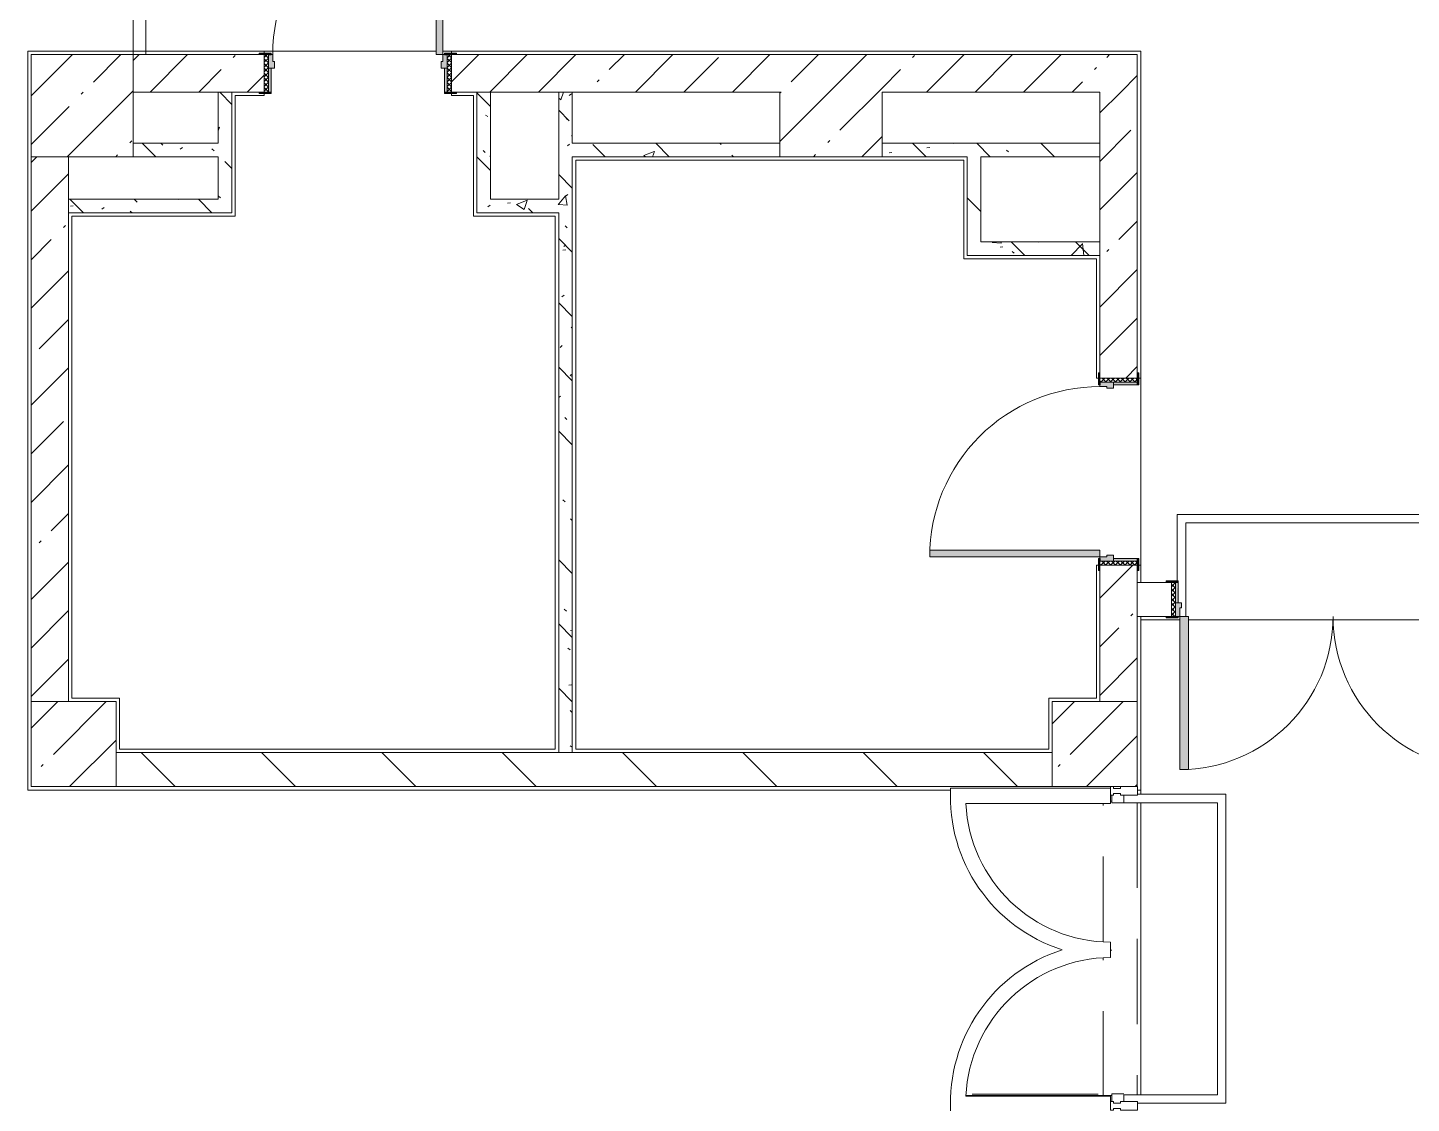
# Model space of a CAD drawing. Header units: millimetres. Extents: x 81610 to 276841, y -8553 to 29000.
# Drawn here: x 163521 to 171651, y 9040 to 15358 of the extents above; entities that cross this region are included whole.
import ezdxf

# ---------------------------------------------------------------- set-up
doc = ezdxf.new("R2010")
doc.units = ezdxf.units.MM
doc.linetypes.add('200_ШТРИХ__ш1_п0_6_', pattern=[800, 500, -300])
for name, color, linetype, lineweight, true_color in [('A-DETL-GENF-3', 7, 'Continuous', 5, 0xaaaaaa), ('A-DOOR-3', 7, 'Continuous', 5, 0xe2e2e2), ('A-DOOR-4', 7, 'Continuous', 5, 0xaaaaaa), ('A-DOOR-FRAM-2', 7, 'Continuous', 5, 0xe2e2e2), ('A-DOOR-FRAM-3', 7, 'Continuous', 5, 0xaaaaaa), ('A-FLOR-2', 7, 'Continuous', 5, 0xaaaaaa), ('I-WALL-6', 7, 'Continuous', 5, 0x787878)]:
    doc.layers.add(name, color=color, linetype=linetype, lineweight=lineweight, true_color=true_color)
for name, color, linetype, lineweight in [('A-DETL-MBND-1', 7, '200_ШТРИХ__ш1_п0_6_', 9), ('A-GLAZ-CWMG-2', 7, 'Continuous', 5), ('A-WALL', 7, 'Continuous', 9), ('I-WALL-4', 7, 'Continuous', 5), ('S-COLS-3', 7, 'Continuous', 5)]:
    doc.layers.add(name, color=color, linetype=linetype, lineweight=lineweight)
pattern_1 = [(45, (149830.96, 0), (-285.123, 285.123), []), (45, (150116.1, 0), (-285.123, 285.123), [504.031, -100.806, 16.764, -84.042])]
pattern_2 = [(135, (149830.96, 0), (-353.553, -353.553), [])]
pattern_3 = [(135, (1751.41, 174.685), (-14.14214, -14.14214), []), (225, (1751.41, 174.685), (14.14214, -14.14214), [])]
pattern_4 = [(45, (-371.384, 174.685), (-14.1421, 14.1421), []), (135, (-371.384, 174.685), (-14.1421, -14.1421), [])]
pattern_5 = [(135, (149830.96, 0), (-377.171, -377.171), [533.4, -88.9, 17.78, -88.9]), (135, (149830.96, 376.94), (-377.171, -377.171), []), (50, (149830.96, 0), (637.645, -55.787), [66.675, -733.425]), (355, (149830.96, 0), (-123.35, 668.7), [53.34, -586.74]), (100.451, (149884.1, -4.65), (514.299, 612.908), [56.665, -623.315]), (46.184, (149830.96, 177.8), (948.776, -147.15), [100.012, -1100.137]), (96.636, (149910, 165.5), (830.91, 865.997), [84.998, -934.973]), (351.184, (149831, 177.8), (830.918, 865.99), [80.01, -880.11]), (21, (149919.86, 133.35), (530.651, -357.928), [66.675, -733.425]), (326, (149919.86, 133.35), (216.308, 644.658), [53.34, -586.74]), (71.451, (149964.1, 103.5), (746.96, 286.724), [56.665, -623.315]), (37.5, (149830.96, 0), (10.8105, 295.9426), [16.764, -562.864, 16.764, -578.866, -588.962]), (37.5, (149830.96, 0), (10.8105, 295.9426), [-1175.258, 16.764, -572.198]), (7.5, (149830.96, 0), (233.869, 350.6318), [16.764, -322.834, 16.764, -549.529, -224.472]), (7.5, (149830.96, 0), (233.869, 350.6318), [-905.891, 16.764, -207.708]), (327.5, (149632.7, 0), (474.5678, -20.0513), [16.764, -205.486, 16.764, -676.656, -920.115]), (327.5, (149632.7, 0), (474.5678, -20.0513), [-915.67, 16.764, -903.351]), (317.5, (149543.8, 0), (518.452, 88.9934), [16.764, -272.161, 16.764, -443.738, -653.415]), (317.5, (149543.8, 0), (518.452, 88.9934), [-749.427, 16.764, -636.651])]

# ---------------------------------------------------------------- blocks, each defined once
blk = doc.blocks.new('BSC_Колонна _Прямоугольная - 600х600-V27-1_11_3_птичка')
at = {"layer": 'S-COLS-3'}
h = blk.add_hatch(dxfattribs=at)
h.set_pattern_fill('FP_66', color=256, style=0, pattern_type=2)
h.set_pattern_definition([(45, (-14010, -14900), (-285.123, 285.123), []), (45, (-13724.88, -14900), (-285.123, 285.123), [504.031, -100.806, 16.764, -84.042])])
h.paths.add_polyline_path([(220, -300), (300, -300), (300, 300), (-300, 300), (-300, -300), (-80, -300)])
for p, q in [((300, 300), (-300, 300)), ((-300, 300), (-300, -300)), ((300, -300), (300, 300)), ((-300, -300), (300, -300))]:
    blk.add_line(p, q, dxfattribs=at)
blk = doc.blocks.new('Дверь_Витражная_остекление_ - ДВН_CОШ в витраже-31920700-1_11_3_птичка')
at = {"layer": 'A-DETL-GENF-3'}
for p, q in [((-855, 60), (-855, -10)), ((855, 60), (855, -10)), ((-865, -10), (-900, -10)), ((-865, -10), (-900, -10)), ((-855, -10), (-900, -10)), ((-865, -17), (-865, -10)), ((-865, -17), (-865, -10)), ((855, -10), (900, -10)), ((865, -10), (900, -10)), ((865, -867), (865, -10)), ((865, -10), (865, -867)), ((900, -10), (865, -10)), ((856, -830), (856, -90))]:
    blk.add_line(p, q, dxfattribs=at)
at = {"layer": 'A-DOOR-4'}
for centre, radius, start, end in [((-910, -10), 920, 359.49349, 0), ((910, -10), 900, 180, 180.51777)]:
    blk.add_arc(centre, radius, start, end, dxfattribs=at)
blk = doc.blocks.new('Прямоугольный импост - Импост структурный с накладкой - 160мм Темный-31915521-1_11_3_птичка')
at = {"layer": 'A-GLAZ-CWMG-2'}
for p, q in [((-25, 17), (25, 17)), ((-15, 0), (-25, 0)), ((-15, -40), (-15, 0)), ((25, 0), (15, 0)), ((15, 0), (15, -40)), ((25, 17), (25, 0)), ((-25, -40), (-15, -40)), ((15, -40), (25, -40)), ((25, -40), (25, -140)), ((25, -140), (-25, -140))]:
    blk.add_line(p, q, dxfattribs=at)
blk = doc.blocks.new('Прямоугольный импост - Импост структурный с накладкой - 160мм Темный-30755591-1_11_3_птичка')
at = {"layer": 'A-GLAZ-CWMG-2'}
for p, q in [((-25, 0), (-25, 17)), ((-25, 17), (25, 17)), ((-15, 0), (-25, 0)), ((-15, -40), (-15, 0)), ((25, 0), (15, 0)), ((15, 0), (15, -40)), ((25, 17), (25, 0)), ((-25, -140), (-25, -40)), ((-25, -40), (-15, -40)), ((15, -40), (25, -40)), ((25, -40), (25, -140)), ((25, -140), (-25, -140))]:
    blk.add_line(p, q, dxfattribs=at)
blk = doc.blocks.new('110_Дверь_СКБ_1Ст_Внутренняя1 - Д-13 1100x2100h_кладовая-33288301-1_11_3_птичка')
at = {"layer": 'A-DOOR-3'}
h = blk.add_hatch(color=256, dxfattribs=at)
h.paths.add_polyline_path([(533.2, 30), (537.5, 30), (537.5, 110), (512.5, 110), (512.5, 70), (502.5, 70), (502.5, 30), (522.5, 30)])
h.paths.add_polyline_path([(-512.5, 30), (-477.5, 30), (-477.5, 70), (-487.5, 70), (-487.5, 110), (-512.5, 110)])
at = {"layer": 'A-DOOR-4'}
h = blk.add_hatch(dxfattribs=at)
h.set_pattern_fill('FP_112', color=256, style=0, pattern_type=2)
h.set_pattern_definition(pattern_3)
h.paths.add_polyline_path([(537.5, -110), (562.5, -110), (562.5, 110), (537.5, 110), (537.5, 6.5)])
at = {"layer": 'A-DOOR-FRAM-2'}
for points in [[(472.5, 110), (512.5, 110), (512.5, 1110), (472.5, 1110), (472.5, 130)], [(-512.5, 110), (-497.5, 110), (-497.5, 118), (-567.5, 118), (-567.5, 110), (-537.5, 110)], [(562.5, 110), (592.5, 110), (592.5, 118), (522.5, 118), (522.5, 110), (546.8, 110)], [(-497.5, -110), (-497.5, 30), (-512.5, 30), (-512.5, -110)], [(537.5, -110), (533.2, 30), (522.5, 30), (522.5, -110)], [(-497.5, -118), (-497.5, -110), (-567.5, -114), (-567.5, -118), (-537.5, -118)], [(581.8, -118), (592.5, -118), (592.5, -110), (522.5, -110), (522.5, -118), (562.5, -118)]]:
    blk.add_hatch(color=256, dxfattribs=at).paths.add_polyline_path(points)
at = {"layer": 'A-DOOR-FRAM-3'}
h = blk.add_hatch(dxfattribs=at)
h.set_pattern_fill('FP_113', color=256, style=0, pattern_type=2)
h.set_pattern_definition(pattern_4)
h.paths.add_polyline_path([(-512.5, -110), (-512.5, 110), (-537.5, 110), (-537.5, -110)])
at = {"layer": 'A-DOOR-4'}
for p, q in [((512.5, 1110), (472.5, 1110)), ((472.5, 1110), (472.5, 110)), ((512.5, 110), (512.5, 1110)), ((472.5, 110), (512.5, 110))]:
    blk.add_line(p, q, dxfattribs=at)
blk.add_arc((512.5, 110), 1000, 90, 180, dxfattribs=at)
at = {"layer": 'A-DOOR-FRAM-3'}
for p, q in [((-497.5, 118), (-567.5, 118)), ((-567.5, 118), (-567.5, 110)), ((-567.5, 110), (-497.5, 110)), ((-512.5, 110), (-537.5, 110)), ((-537.5, 110), (-537.5, -110)), ((-487.5, 110), (-512.5, 110)), ((-512.5, 110), (-512.5, 30)), ((-512.5, -110), (-512.5, 110)), ((-497.5, 110), (-512.5, 110)), ((-512.5, 110), (-512.5, 109)), ((-512.5, 109), (-497.5, 109)), ((-497.5, 110), (-497.5, 118)), ((-497.5, 109), (-497.5, 110)), ((-487.5, 70), (-487.5, 110)), ((512.5, 110), (512.5, 70)), ((537.5, 110), (512.5, 110)), ((592.5, 118), (522.5, 118)), ((522.5, 118), (522.5, 110)), ((537.5, 110), (522.5, 110)), ((522.5, 110), (522.5, 109)), ((522.5, 110), (592.5, 110)), ((522.5, 109), (537.5, 109)), ((537.5, 30), (537.5, 110)), ((562.5, 110), (537.5, 110)), ((537.5, 110), (537.5, -110)), ((537.5, 109), (537.5, 110)), ((562.5, -110), (562.5, 110)), ((592.5, 110), (592.5, 118)), ((-512.5, 30), (-477.5, 30)), ((-497.5, 30), (-512.5, 30)), ((-512.5, 30), (-512.5, -110)), ((-497.5, -110), (-497.5, 30)), ((-477.5, 70), (-487.5, 70)), ((-477.5, 30), (-477.5, 70)), ((512.5, 70), (502.5, 70)), ((502.5, 70), (502.5, 30)), ((502.5, 30), (537.5, 30)), ((537.5, 30), (522.5, 30)), ((522.5, 30), (522.5, -110)), ((537.5, -110), (537.5, 30)), ((-497.5, -110), (-567.5, -110)), ((-567.5, -110), (-567.5, -118)), ((-567.5, -118), (-497.5, -118)), ((-537.5, -110), (-512.5, -110)), ((-512.5, -110), (-497.5, -110)), ((-497.5, -118), (-497.5, -110)), ((522.5, -110), (537.5, -110)), ((592.5, -110), (522.5, -110)), ((522.5, -110), (522.5, -118)), ((522.5, -118), (592.5, -118)), ((537.5, -110), (562.5, -110)), ((592.5, -118), (592.5, -110))]:
    blk.add_line(p, q, dxfattribs=at)
blk = doc.blocks.new('DOR__перегородка__Прямоугольная - ТП-2_ Вн_ДПГ_9480х4200h_2-23998078-1_11_3_птичка')
at = {"layer": 'A-DOOR-4'}
for p, q in [((0, 0), (2650, 0)), ((3250, 0), (6400, 0)), ((7000, 0), (9480, 0)), ((0, -75), (1987.4, -75)), ((2137.4, -75), (4324.5, -75)), ((4474.5, -75), (4486.7, -75)), ((4636.7, -75), (6823.8, -75)), ((6973.8, -75), (6985, -75)), ((7135, -75), (9323.2, -75)), ((9105.2, -200.9), (9105.2, -75)), ((9180.2, -157.6), (9180.2, -75)), ((9255.2, -114.3), (9255.2, -75)), ((9473.2, -75), (9480, -75)), ((9330.2, -1474.2), (9330.2, -157.6)), ((9405.2, -1474.2), (9405.2, -114.3)), ((9255.2, -1474.2), (9255.2, -200.9)), ((9105.2, -1474.2), (9105.2, -287.5)), ((9180.2, -1474.2), (9180.2, -244.2)), ((9480, -1474.2), (9480, -450)), ((9105.2, -1474.2), (9480, -1474.2))]:
    blk.add_line(p, q, dxfattribs=at)
at = {"layer": 'A-DOOR-FRAM-3'}
for p, q in [((2019.1, -6.7), (1981.6, -71.7)), ((1981.6, -71.7), (3193.9, -771.8)), ((3231.5, -706.9), (2019.1, -6.7)), ((4442.7, -6.7), (3230.4, -706.9)), ((3267.9, -771.8), (4480.3, -71.7)), ((4480.3, -71.7), (4442.7, -6.7)), ((4518.4, -6.7), (4480.9, -71.7)), ((4480.9, -71.7), (5693.3, -771.8)), ((5730.8, -706.9), (4518.4, -6.7)), ((6942.1, -6.7), (5729.7, -706.9)), ((5767.3, -771.8), (6979.6, -71.7)), ((6979.6, -71.7), (6942.1, -6.7)), ((7016.7, -6.7), (6979.2, -71.7)), ((6979.2, -71.7), (8191.6, -771.8)), ((8229.1, -706.9), (7016.7, -6.7)), ((9441.4, -6.7), (8229.1, -706.9)), ((8266.6, -771.8), (9478.9, -71.7)), ((9478.9, -71.7), (9441.4, -6.7)), ((3193.9, -771.8), (3231.5, -706.9)), ((3230.4, -706.9), (3267.9, -771.8)), ((5693.3, -771.8), (5730.8, -706.9)), ((5729.7, -706.9), (5767.3, -771.8)), ((8191.6, -771.8), (8229.1, -706.9)), ((8229.1, -706.9), (8266.6, -771.8))]:
    blk.add_line(p, q, dxfattribs=at)
blk = doc.blocks.new('110_Дверь_СКБ_1Ст_Внутренняя1 - Д-4к_п__1100x2100h_Артистические EI30-23985503-1_11_3_птичка')
at = {"layer": 'A-DOOR-3'}
h = blk.add_hatch(color=256, dxfattribs=at)
h.paths.add_polyline_path([(-512.5, 30), (-477.5, 30), (-477.5, 70), (-487.5, 70), (-487.5, 110), (-512.5, 110)])
h.paths.add_polyline_path([(502.5, 54), (502.5, 30), (537.5, 30), (537.5, 110), (512.5, 110), (508.7, 70), (502.5, 70), (502.5, 63.1)])
at = {"layer": 'A-DOOR-4'}
h = blk.add_hatch(dxfattribs=at)
h.set_pattern_fill('FP_112', color=256, style=0, pattern_type=2)
h.set_pattern_definition(pattern_3)
h.paths.add_polyline_path([(537.5, 102.1), (537.5, -110), (562.5, -110), (562.5, 110), (537.5, 110)])
at = {"layer": 'A-DOOR-FRAM-2'}
for points in [[(-487.5, 704.8), (-487.5, 110), (-447.5, 110), (-447.5, 1110), (-487.5, 1110)], [(-567.5, 117), (-567.5, 110), (-497.5, 110), (-497.5, 118), (-567.5, 118)], [(522.5, 118), (522.5, 110), (592.5, 110), (592.5, 118), (537.5, 118)], [(-512.5, -110), (-497.5, -110), (-497.5, 30), (-512.5, 30)], [(522.5, -110), (537.5, -110), (537.5, 30), (522.5, 30)], [(-567.5, -118), (-497.5, -118), (-497.5, -110), (-567.5, -110)], [(522.5, -110), (522.5, -118), (592.5, -118), (592.5, -110), (537.5, -110)]]:
    blk.add_hatch(color=256, dxfattribs=at).paths.add_polyline_path(points)
at = {"layer": 'A-DOOR-FRAM-3'}
h = blk.add_hatch(dxfattribs=at)
h.set_pattern_fill('FP_113', color=256, style=0, pattern_type=2)
h.set_pattern_definition(pattern_4)
h.paths.add_polyline_path([(-537.5, -110), (-512.5, -110), (-512.5, 110), (-537.5, 110)])
at = {"layer": 'A-DOOR-4'}
for p, q in [((-487.5, 1110), (-487.5, 110)), ((-447.5, 1110), (-487.5, 1110)), ((-447.5, 110), (-447.5, 1110)), ((-487.5, 110), (-447.5, 110))]:
    blk.add_line(p, q, dxfattribs=at)
blk.add_arc((-487.5, 110), 1000, 360, 90, dxfattribs=at)
at = {"layer": 'A-DOOR-FRAM-3'}
for p, q in [((-497.5, 118), (-567.5, 118)), ((-567.5, 118), (-567.5, 110)), ((-567.5, 110), (-497.5, 110)), ((-512.5, 110), (-537.5, 110)), ((-537.5, 110), (-537.5, -110)), ((-487.5, 110), (-512.5, 110)), ((-512.5, 110), (-512.5, 30)), ((-512.5, -110), (-512.5, 110)), ((-497.5, 110), (-512.5, 110)), ((-512.5, 110), (-512.5, 109)), ((-512.5, 109), (-497.5, 109)), ((-497.5, 110), (-497.5, 118)), ((-497.5, 109), (-497.5, 110)), ((-487.5, 70), (-487.5, 110)), ((512.5, 110), (512.5, 70)), ((537.5, 110), (512.5, 110)), ((592.5, 118), (522.5, 118)), ((522.5, 118), (522.5, 110)), ((537.5, 110), (522.5, 110)), ((522.5, 110), (522.5, 109)), ((522.5, 110), (592.5, 110)), ((522.5, 109), (537.5, 109)), ((537.5, 30), (537.5, 110)), ((562.5, 110), (537.5, 110)), ((537.5, 110), (537.5, -110)), ((537.5, 109), (537.5, 110)), ((562.5, -110), (562.5, 110)), ((592.5, 110), (592.5, 118)), ((-512.5, 30), (-477.5, 30)), ((-497.5, 30), (-512.5, 30)), ((-512.5, 30), (-512.5, -110)), ((-497.5, -110), (-497.5, 30)), ((-477.5, 70), (-487.5, 70)), ((-477.5, 30), (-477.5, 70)), ((512.5, 70), (502.5, 70)), ((502.5, 70), (502.5, 30)), ((502.5, 30), (537.5, 30)), ((537.5, 30), (522.5, 30)), ((522.5, 30), (522.5, -110)), ((537.5, -110), (537.5, 30)), ((-497.5, -110), (-567.5, -110)), ((-567.5, -110), (-567.5, -118)), ((-567.5, -118), (-497.5, -118)), ((-537.5, -110), (-512.5, -110)), ((-512.5, -110), (-497.5, -110)), ((-497.5, -118), (-497.5, -110)), ((522.5, -110), (537.5, -110)), ((592.5, -110), (522.5, -110)), ((522.5, -110), (522.5, -118)), ((522.5, -118), (592.5, -118)), ((537.5, -110), (562.5, -110)), ((592.5, -118), (592.5, -110))]:
    blk.add_line(p, q, dxfattribs=at)
blk = doc.blocks.new('BSC_Колонна _Прямоугольная - 500х500-V87-1_11_3_птичка')
at = {"layer": 'S-COLS-3'}
h = blk.add_hatch(dxfattribs=at)
h.set_pattern_fill('FP_119', color=256, style=0, pattern_type=2)
h.set_pattern_definition([(45, (-19960, -11150), (-285.123, 285.123), []), (45, (-19674.88, -11150), (-285.123, 285.123), [504.031, -100.806, 16.764, -84.042])])
h.paths.add_polyline_path([(250, -250), (250, 250), (-250, 250), (-250, -250)])
for p, q in [((250, 250), (-250, 250)), ((-250, 250), (-250, -250)), ((250, -250), (250, 250)), ((-250, -250), (250, -250))]:
    blk.add_line(p, q, dxfattribs=at)
blk = doc.blocks.new('110_Дверь_СКБ_2Ст - Д-10 1800x2100h_Актовый зал EI30-23435156-1_11_3_птичка')
at = {"layer": 'A-DOOR-3'}
for points in [[(-887.5, 1000), (-887.5, 100), (-837.5, 100), (-837.5, 1000)], [(862.5, 1000), (862.5, 100), (912.5, 100), (912.5, 1000)]]:
    blk.add_hatch(color=256, dxfattribs=at).paths.add_polyline_path(points)
h = blk.add_hatch(color=256, dxfattribs=at)
h.paths.add_polyline_path([(937.5, 100), (912.5, 100), (912.5, 50), (902.5, 50), (902.5, 20), (937.5, 20)])
h.paths.add_polyline_path([(-887.5, 100), (-912.5, 100), (-912.5, 20), (-877.5, 20), (-882.7, 50), (-887.5, 50)])
at = {"layer": 'A-DOOR-4'}
h = blk.add_hatch(dxfattribs=at)
h.set_pattern_fill('FP_130', color=256, style=0, pattern_type=2)
h.set_pattern_definition([(135, (1351.41, 164.685), (-14.1421, -14.1421), []), (225, (1351.41, 164.685), (14.1421, -14.1421), [])])
h.paths.add_polyline_path([(962.5, 100), (937.5, 100), (937.5, -100), (962.5, -100)])
at = {"layer": 'A-DOOR-FRAM-2'}
for points in [[(-937.5, 108), (-967.5, 108), (-967.5, 100), (-897.5, 100), (-897.5, 108), (-916.5, 108)], [(962.5, 108), (922.5, 108), (927.9, 100), (992.5, 100), (992.5, 108)], [(-912.5, 20), (-912.5, -100), (-897.5, -100), (-897.5, 20)], [(927.9, 20), (922.5, 20), (927.9, -100), (937.5, -100), (937.5, 20)], [(-897.5, -100), (-967.5, -100), (-967.5, -108), (-897.5, -108)], [(922.5, -100), (927.9, -108), (992.5, -108), (992.5, -100), (927.9, -100)]]:
    blk.add_hatch(color=256, dxfattribs=at).paths.add_polyline_path(points)
at = {"layer": 'A-DOOR-FRAM-3'}
h = blk.add_hatch(dxfattribs=at)
h.set_pattern_fill('FP_131', color=256, style=0, pattern_type=2)
h.set_pattern_definition([(45, (-771.384, 164.685), (-14.1421, 14.1421), []), (135, (-771.384, 164.685), (-14.1421, -14.1421), [])])
h.paths.add_polyline_path([(-912.5, 100), (-937.5, 100), (-937.5, -100), (-912.5, -100)])
at = {"layer": 'A-DOOR-4'}
for p, q in [((-887.5, 1000), (-887.5, 100)), ((-837.5, 1000), (-887.5, 1000)), ((-837.5, 100), (-837.5, 1000)), ((912.5, 1000), (862.5, 1000)), ((862.5, 1000), (862.5, 100)), ((912.5, 100), (912.5, 1000)), ((-887.5, 100), (-837.5, 100)), ((862.5, 100), (912.5, 100))]:
    blk.add_line(p, q, dxfattribs=at)
for centre, start, end in [((-887.5, 100), 0, 90), ((912.5, 100), 90, 180)]:
    blk.add_arc(centre, 900, start, end, dxfattribs=at)
at = {"layer": 'A-DOOR-FRAM-3'}
for p, q in [((-897.5, 108), (-967.5, 108)), ((-967.5, 108), (-967.5, 100)), ((-967.5, 100), (-897.5, 100)), ((-912.5, 100), (-937.5, 100)), ((-937.5, 100), (-937.5, -100)), ((-887.5, 100), (-912.5, 100)), ((-912.5, 100), (-912.5, 20)), ((-912.5, -100), (-912.5, 100)), ((-897.5, 100), (-897.5, 108)), ((-887.5, 50), (-887.5, 100)), ((912.5, 100), (912.5, 50)), ((937.5, 100), (912.5, 100)), ((992.5, 108), (922.5, 108)), ((922.5, 108), (922.5, 100)), ((922.5, 100), (992.5, 100)), ((937.5, 20), (937.5, 100)), ((962.5, 100), (937.5, 100)), ((937.5, 100), (937.5, -100)), ((962.5, -100), (962.5, 100)), ((992.5, 100), (992.5, 108)), ((-912.5, 20), (-877.5, 20)), ((-897.5, 20), (-912.5, 20)), ((-912.5, 20), (-912.5, -100)), ((-897.5, -100), (-897.5, 20)), ((-877.5, 50), (-887.5, 50)), ((-877.5, 20), (-877.5, 50)), ((912.5, 50), (902.5, 50)), ((902.5, 50), (902.5, 20)), ((902.5, 20), (937.5, 20)), ((937.5, 20), (922.5, 20)), ((922.5, 20), (922.5, -100)), ((937.5, -100), (937.5, 20)), ((-897.5, -100), (-967.5, -100)), ((-967.5, -100), (-967.5, -108)), ((-967.5, -108), (-897.5, -108)), ((-937.5, -100), (-912.5, -100)), ((-912.5, -100), (-897.5, -100)), ((-897.5, -108), (-897.5, -100)), ((922.5, -100), (937.5, -100)), ((992.5, -100), (922.5, -100)), ((922.5, -100), (922.5, -108)), ((922.5, -108), (992.5, -108)), ((937.5, -100), (962.5, -100)), ((992.5, -108), (992.5, -100))]:
    blk.add_line(p, q, dxfattribs=at)
blk = doc.blocks.new('BSC_Колонна _Прямоугольная - 500х500-V115-1_11_3_птичка')
at = {"layer": 'S-COLS-3'}
h = blk.add_hatch(dxfattribs=at)
h.set_pattern_fill('FP_144', color=256, style=0, pattern_type=2)
h.set_pattern_definition([(45, (-13960, -11150), (-285.123, 285.123), []), (45, (-13674.88, -11150), (-285.123, 285.123), [504.031, -100.806, 16.764, -84.042])])
h.paths.add_polyline_path([(-250, -250), (250, -250), (250, 250), (-250, 247.8), (-250, -206.3)])
for p, q in [((250, 250), (-250, 250)), ((-250, 250), (-250, -250)), ((250, -250), (250, 250)), ((-250, -250), (250, -250))]:
    blk.add_line(p, q, dxfattribs=at)
blk = doc.blocks.new('BSC_Колонна _Прямоугольная - 500х500-V134-1_11_3_птичка')
at = {"layer": 'S-COLS-3'}
for p, q in [((250, 250), (-250, 250)), ((-250, 250), (-250, -250)), ((250, -250), (250, 250)), ((-250, -250), (250, -250))]:
    blk.add_line(p, q, dxfattribs=at)
blk = doc.blocks.new('Прямоугольный импост - Импост структурный с накладкой - 160мм-31915517-1_11_3_птичка')
at = {"layer": 'A-GLAZ-CWMG-2'}
for p, q in [((0, 17), (-50, 17)), ((-50, 17), (-50, 0)), ((-50, 0), (-40, 0)), ((-40, 0), (-40, -40)), ((-10, -40), (-10, 0)), ((-10, 0), (0, 0)), ((-40, -40), (-50, -40)), ((-50, -40), (-50, -140)), ((0, -40), (-10, -40)), ((-50, -140), (0, -140))]:
    blk.add_line(p, q, dxfattribs=at)

msp = doc.modelspace()

# ---------------------------------------------------------------- hatches: boundary and pattern name
at = {"layer": 'I-WALL-4'}
h = msp.add_hatch(dxfattribs=at)
h.set_pattern_fill('FP_45', color=256, style=0, pattern_type=2)
h.set_pattern_definition(pattern_1)
h.paths.add_polyline_path([(166041, 14980), (167941.2, 14980), (167941.2, 15200), (166011, 15200), (166011, 14980), (166029, 14980)])
h.paths.add_polyline_path([(169821, 14980), (170041, 14980), (170041, 15200), (168541.2, 15200), (168541.2, 14980), (169226.2, 14980)])
h.paths.add_polyline_path([(164641, 14980), (164911, 14980), (164911, 15200), (164141, 15200), (164141, 14980), (164161, 14980)])
h = msp.add_hatch(dxfattribs=at)
h.set_pattern_fill('FP_45', color=256, style=0, pattern_type=2)
h.set_pattern_definition(pattern_1)
h.paths.add_polyline_path([(169821, 11400), (170041, 11400), (170041, 12200), (169821, 12200), (169821, 11452.4)])
h.paths.add_polyline_path([(170041, 13300), (170041, 14980), (169821, 14980), (169821, 13300)])
h = msp.add_hatch(dxfattribs=at)
h.set_pattern_fill('FP_45', color=256, style=0, pattern_type=2)
h.set_pattern_definition(pattern_1)
h.paths.add_polyline_path([(163541, 11400), (163761, 11400), (163761, 14600), (163541, 14600), (163541, 11420)])
h = msp.add_hatch(dxfattribs=at)
h.set_pattern_fill('FP_75', color=256, style=0, pattern_type=2)
h.set_pattern_definition(pattern_2)
h.paths.add_polyline_path([(172171, 11900), (172421, 11900), (172421, 12100), (172141, 12100), (172141, 11900)])
h.paths.add_polyline_path([(170061, 11900), (170241, 11900), (170241, 12100), (170041, 12100), (170041, 11900)])
h = msp.add_hatch(dxfattribs=at)
h.set_pattern_fill('FP_75', color=256, style=0, pattern_type=2)
h.set_pattern_definition(pattern_2)
h.paths.add_polyline_path([(164041, 10900), (169541, 10900), (169541, 11100), (164041, 11100), (164041, 10994)])
at = {"layer": 'I-WALL-6'}
h = msp.add_hatch(dxfattribs=at)
h.set_pattern_fill('FP_74', color=256, style=0, pattern_type=2)
h.set_pattern_definition(pattern_5)
h.paths.add_polyline_path([(164721, 14350), (164721, 14980), (164641, 14976), (164641, 14350)])
h = msp.add_hatch(dxfattribs=at)
h.set_pattern_fill('FP_74', color=256, style=0, pattern_type=2)
h.set_pattern_definition(pattern_5)
h.paths.add_polyline_path([(166161, 14350), (166241, 14350), (166241, 14980), (166161, 14980), (166161, 14960)])
h = msp.add_hatch(dxfattribs=at)
h.set_pattern_fill('FP_74', color=256, style=0, pattern_type=2)
h.set_pattern_definition(pattern_5)
h.paths.add_polyline_path([(166721, 11100), (166721, 14980), (166641, 14980), (166641, 11100)])
h = msp.add_hatch(dxfattribs=at)
h.set_pattern_fill('FP_74', color=256, style=0, pattern_type=2)
h.set_pattern_definition(pattern_5)
h.paths.add_polyline_path([(164641, 14600), (164641, 14680), (164141, 14680), (164141, 14600)])
h = msp.add_hatch(dxfattribs=at)
h.set_pattern_fill('FP_74', color=256, style=0, pattern_type=2)
h.set_pattern_definition(pattern_5)
h.paths.add_polyline_path([(166721, 14600), (167941, 14600), (167941, 14680), (166721, 14680)])
h = msp.add_hatch(dxfattribs=at)
h.set_pattern_fill('FP_74', color=256, style=0, pattern_type=2)
h.set_pattern_definition(pattern_5)
h.paths.add_polyline_path([(169821, 14600), (169821, 14680), (168541.2, 14680), (168541.2, 14600), (169226.2, 14600)])
h = msp.add_hatch(dxfattribs=at)
h.set_pattern_fill('FP_74', color=256, style=0, pattern_type=2)
h.set_pattern_definition(pattern_5)
h.paths.add_polyline_path([(169121, 14020), (169121, 14600), (169041, 14600), (169041, 14020)])
h = msp.add_hatch(dxfattribs=at)
h.set_pattern_fill('FP_74', color=256, style=0, pattern_type=2)
h.set_pattern_definition(pattern_5)
h.paths.add_polyline_path([(164141, 14270), (164721, 14270), (164721, 14350), (163761, 14350), (163761, 14270), (164061, 14270)])
h = msp.add_hatch(dxfattribs=at)
h.set_pattern_fill('FP_74', color=256, style=0, pattern_type=2)
h.set_pattern_definition(pattern_5)
h.paths.add_polyline_path([(166241, 14270), (166641, 14270), (166641, 14350), (166161, 14350), (166161, 14270), (166169.2, 14270)])
h = msp.add_hatch(dxfattribs=at)
h.set_pattern_fill('FP_74', color=256, style=0, pattern_type=2)
h.set_pattern_definition(pattern_5)
h.paths.add_polyline_path([(169821, 14020), (169821, 14100), (169121, 14100), (169121, 14020), (169801, 14020)])
at = {"layer": 'S-COLS-3'}
h = msp.add_hatch(dxfattribs=at)
h.set_pattern_fill('FP_45', color=256, style=0, pattern_type=2)
h.set_pattern_definition(pattern_1)
h.paths.add_polyline_path([(167941.2, 14600), (168541.2, 14600), (168541.2, 15200), (167941.2, 15200), (167941.2, 14980)])

# ---------------------------------------------------------------- linework, layer by layer
at = {"layer": 'A-DETL-MBND-1'}
for p, q in [((169841, 9989), (169841, 10801.3)), ((170041, 10805.2), (170041, 9090)), ((169841, 9081.3), (169841, 9893.6))]:
    msp.add_line(p, q, dxfattribs=at)
at = {"layer": 'A-FLOR-2'}
for p, q in [((163521, 10880), (163521, 15220)), ((163521, 15220), (165921, 15220)), ((164911, 15220), (164911, 15208)), ((165961, 15220), (170061, 15220)), ((166011, 15208), (166011, 15220)), ((170061, 15220), (170061, 12100)), ((164911, 14960), (164741, 14960)), ((164741, 14960), (164741, 14250)), ((164911, 14972), (164911, 14960)), ((166011, 14960), (166011, 14972)), ((166141, 14960), (166011, 14960)), ((166141, 14250), (166141, 14960)), ((169021, 14580), (166741, 14580)), ((166741, 14580), (166741, 11120)), ((169021, 14000), (169021, 14580)), ((164741, 14250), (163781, 14250)), ((163781, 14250), (163781, 11420)), ((166621, 14250), (166141, 14250)), ((166621, 11120), (166621, 14250)), ((169801, 14000), (169021, 14000)), ((169801, 13300), (169801, 14000)), ((169813, 13300), (169801, 13300)), ((170061, 13300), (170049, 13300)), ((170275.6, 12498.9), (170275.6, 12108)), ((172090.8, 12498.9), (170275.6, 12498.9)), ((170325.6, 11900), (170325.6, 12448.9)), ((170325.6, 12448.9), (172040.8, 12448.9)), ((169801, 11420), (169801, 12200)), ((169801, 12200), (169813, 12200)), ((170049, 12200), (170061, 12200)), ((170061, 10855.2), (170061, 11900)), ((170291, 11880), (170061, 11880)), ((170281, 11898.9), (170291, 11898.9)), ((172041, 11880), (170341, 11880)), ((163781, 11420), (164061, 11420)), ((164061, 11420), (164061, 11120)), ((169521, 11120), (169521, 11420)), ((169521, 11420), (169801, 11420)), ((164061, 11120), (166621, 11120)), ((166741, 11120), (169521, 11120)), ((168944.2, 10880), (163521, 10880)), ((169884.2, 10891.3), (168944.2, 10891.3)), ((169884.2, 10801.3), (169884.2, 10850)), ((169961.2, 10850), (169961.2, 10805.2)), ((170061, 10880), (170041.2, 10880)), ((170561.2, 10855.2), (170041.2, 10855.2)), ((170561.2, 9040), (170561.2, 10855.2)), ((169033.8, 10801.3), (169884.2, 10801.3)), ((169961.2, 10805.2), (170511.2, 10805.2)), ((170061, 10805.2), (170061, 9090)), ((170511.2, 10805.2), (170511.2, 9090)), ((169883.2, 9896.3), (169883.2, 9986.3)), ((169884.2, 9081.3), (169033.8, 9081.3)), ((169884.2, 9050), (169884.2, 9081.3)), ((170511.2, 9090), (169961.2, 9090)), ((169961.2, 9090), (169961.2, 9050)), ((170041.2, 9040), (170561.2, 9040))]:
    msp.add_line(p, q, dxfattribs=at)
for centre, radius, start, end in [((169887.9, 10841.3), 945, 176.96706, 252.24721), ((169887.9, 10841.3), 855, 182.68148, 269.68791), ((169887.9, 9041.3), 945, 107.75279, 183.03294), ((169887.9, 9041.3), 855, 90.31209, 177.31852)]:
    msp.add_arc(centre, radius, start, end, dxfattribs=at)
at = {"layer": 'A-WALL'}
for p, q in [((164721, 14980), (164641, 14980)), ((166241, 14980), (166161, 14980)), ((166721, 14980), (166641, 14980)), ((169821, 14600), (169821, 14680)), ((163761, 14350), (163761, 14270)), ((169821, 14020), (169821, 14100)), ((170041, 12100), (170041, 11900)), ((166641, 11100), (166721, 11100))]:
    msp.add_line(p, q, dxfattribs=at)
at = {"layer": 'I-WALL-4'}
for p, q in [((164881, 15200), (164141, 15200)), ((167941.2, 15200), (166041, 15200)), ((170041, 15200), (168541.2, 15200)), ((170041, 13330), (170041, 15200)), ((164141, 14980), (164641, 14980)), ((164641, 14980), (164641, 14680)), ((164721, 14270), (164721, 14980)), ((164721, 14980), (164881, 14980)), ((166041, 14980), (166161, 14980)), ((166161, 14980), (166161, 14270)), ((166241, 14350), (166241, 14980)), ((166241, 14980), (166641, 14980)), ((166641, 14980), (166641, 14350)), ((166721, 14680), (166721, 14980)), ((166721, 14980), (167941.2, 14980)), ((168541.2, 14980), (169821, 14980)), ((169821, 14980), (169821, 14680)), ((164641, 14680), (164141, 14680)), ((167941, 14680), (166721, 14680)), ((167941, 14600), (167941, 14680)), ((169821, 14680), (168541.2, 14680)), ((168541.2, 14680), (168541.2, 14600)), ((163541, 14600), (163541, 11400)), ((163761, 14350), (163761, 14600)), ((164141, 14600), (164641, 14600)), ((164641, 14600), (164641, 14350)), ((166721, 11100), (166721, 14600)), ((166721, 14600), (167941, 14600)), ((168541.2, 14600), (169041, 14600)), ((169041, 14600), (169041, 14020)), ((169121, 14600), (169821, 14600)), ((169121, 14100), (169121, 14600)), ((169821, 14600), (169821, 14100)), ((164641, 14350), (163761, 14350)), ((166641, 14350), (166241, 14350)), ((163761, 11400), (163761, 14270)), ((163761, 14270), (164721, 14270)), ((166161, 14270), (166641, 14270)), ((166641, 14270), (166641, 11100)), ((169821, 14100), (169121, 14100)), ((169041, 14020), (169821, 14020)), ((169821, 14020), (169821, 13330)), ((169821, 12170), (169821, 11400)), ((170041, 12100), (170041, 12170)), ((170211, 12100), (170041, 12100)), ((170041, 11400), (170041, 11900)), ((170041, 11900), (170211, 11900)), ((166641, 11100), (164041, 11100)), ((169541, 11100), (166721, 11100)), ((164041, 10900), (169541, 10900))]:
    msp.add_line(p, q, dxfattribs=at)
at = {"layer": 'S-COLS-3'}
for p, q in [((168541.2, 15200), (167941.2, 15200)), ((167941.2, 14980), (167941.2, 14600)), ((168541.2, 14600), (168541.2, 14980)), ((167941.2, 14600), (168541.2, 14600))]:
    msp.add_line(p, q, dxfattribs=at)

# ---------------------------------------------------------------- block references
at = {"layer": 'A-DOOR-4'}
for name, p, rotation in [('DOR__перегородка__Прямоугольная - ТП-2_ Вн_ДПГ_9480х4200h_2-23998078-1_11_3_птичка', (164141, 15200), 90.00000000000044), ('110_Дверь_СКБ_1Ст_Внутренняя1 - Д-4к_п__1100x2100h_Артистические EI30-23985503-1_11_3_птичка', (169931, 12737.5), 90), ('110_Дверь_СКБ_2Ст - Д-10 1800x2100h_Актовый зал EI30-23435156-1_11_3_птичка', (171203.5, 12000), 180), ('Дверь_Витражная_остекление_ - ДВН_CОШ в витраже-31920700-1_11_3_птичка', (169901.2, 9950), 269.9999999999999)]:
    msp.add_blockref(name, p, dxfattribs=dict(at, rotation=rotation))
msp.add_blockref('110_Дверь_СКБ_1Ст_Внутренняя1 - Д-13 1100x2100h_кладовая-33288301-1_11_3_птичка', (165448.5, 15090), dxfattribs=at)
at = {"layer": 'A-GLAZ-CWMG-2', "extrusion": (0, 0, -1), "rotation": 270.0000000000001}
for name, p in [('Прямоугольный импост - Импост структурный с накладкой - 160мм Темный-31915521-1_11_3_птичка', (-169901.2, 10875)), ('Прямоугольный импост - Импост структурный с накладкой - 160мм Темный-30755591-1_11_3_птичка', (-169901.2, 9025))]:
    msp.add_blockref(name, p, dxfattribs=at)
at = {"layer": 'A-GLAZ-CWMG-2', "rotation": 89.99999999999993}
msp.add_blockref('Прямоугольный импост - Импост структурный с накладкой - 160мм-31915517-1_11_3_птичка', (169901.2, 10900), dxfattribs=at)
at = {"layer": 'S-COLS-3'}
for name, p in [('BSC_Колонна _Прямоугольная - 600х600-V27-1_11_3_птичка', (163841, 14900)), ('BSC_Колонна _Прямоугольная - 500х500-V115-1_11_3_птичка', (163791, 11150)), ('BSC_Колонна _Прямоугольная - 500х500-V87-1_11_3_птичка', (169791, 11150)), ('BSC_Колонна _Прямоугольная - 500х500-V134-1_11_3_птичка', (169791, 11150))]:
    msp.add_blockref(name, p, dxfattribs=at)

doc.saveas('drawing.dxf')
